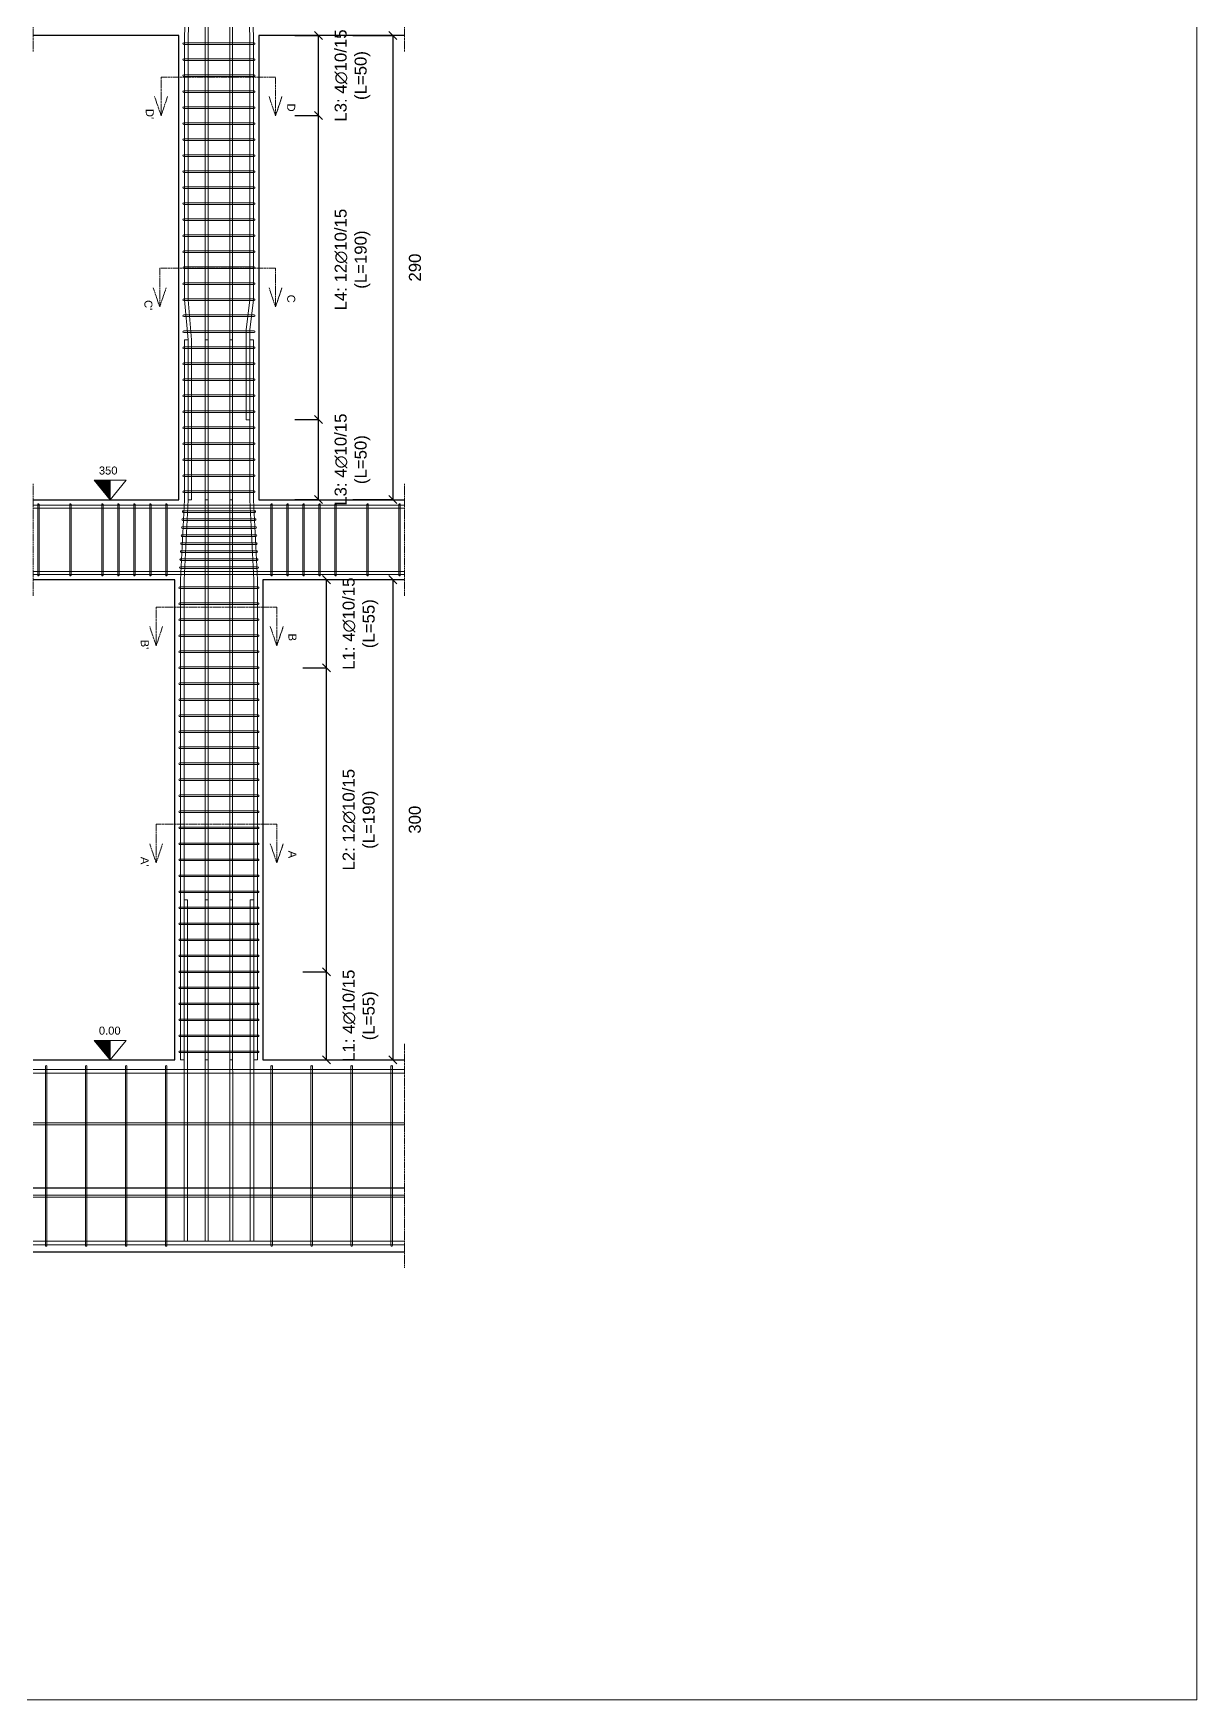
# Model space of a CAD drawing. Header units: millimetres. Extents: x -455371 to 117772, y -78417 to 116564.
# Drawn here: x -410993 to -403722, y 47891 to 58303 of the extents above; entities that cross this region are included whole.
import ezdxf

# ---------------------------------------------------------------- set-up
doc = ezdxf.new("R2010")
doc.units = ezdxf.units.MM
doc.linetypes.add('ACAD_ISO02W100', pattern=[15, 12, -3])
doc.layers.get('0').update_dxf_attribs({"color": 255})
for name, color, linetype, lineweight in [('armature', 5, 'Continuous', 18), ('Cls', 7, 'Continuous', 25), ('quote', 5, 'Continuous', 15), ('Scritte', 7, 'Continuous', 15), ('staffe', 10, 'Continuous', 15), ('tratteggio 1 a 50', 230, 'ACAD_ISO02W100', 15)]:
    doc.layers.add(name, color=color, linetype=linetype, lineweight=lineweight)
doc.layers.add('RETINI', color=253, linetype='Continuous')
doc.styles.get("Standard").update_dxf_attribs({"font": 'arial.ttf'})
doc.dimstyles.new('scala1 a 50', dxfattribs={"dimtxt": 75, "dimasz": 50, "dimexe": 0.18, "dimexo": 250, "dimgap": 100, "dimtad": 2, "dimdec": 0, "dimlfac": 0.1, "dimzin": 0, "dimdsep": 46, "dimtxsty": 'Standard', "dimblk": 'OBLIQUE', "dimcen": -100, "dimadec": 0, "dimazin": 0, "dimtfac": 1, "dimtdec": 0, "dimtofl": 0, "dimtmove": 0, "dimatfit": 3, "dimfxl": 250, "dimfxlon": 1, "dimtolj": 1, "dimtzin": 0, "dimarcsym": 0})

# ---------------------------------------------------------------- blocks, each defined once
blk = doc.blocks.new('*U2580')
at = {"layer": 'staffe'}
blk.add_lwpolyline([(-245, -5), (245, -5, 1), (245, 5), (-245, 5, 1)], format="xyb", close=True, dxfattribs=at)
blk = doc.blocks.new('*U2581')
at = {"layer": 'armature', "color": 0, "linetype": 'ByBlock', "lineweight": -2, "transparency": 16777216}
for p in [(0, 2900), (0, 2800), (0, 2700), (0, 2600), (0, 2500), (0, 2400), (0, 2300), (0, 2200), (0, 2100), (0, 2000), (0, 1900), (0, 1800), (0, 1700), (0, 1600), (0, 1500), (0, 1400), (0, 1300), (0, 1200), (0, 1100), (0, 1000), (0, 900), (0, 800), (0, 700), (0, 600), (0, 500), (0, 400), (0, 300), (0, 200), (0, 100), (0, 0)]:
    blk.add_blockref('*U2580', p, dxfattribs=at)
blk = doc.blocks.new('*U2611')
at = {"layer": 'staffe'}
blk.add_lwpolyline([(220, -5), (-220, -5, -1), (-220, 5), (220, 5, -1)], format="xyb", close=True, dxfattribs=at)
blk = doc.blocks.new('*U2612')
at = {"layer": 'armature', "color": 0, "linetype": 'ByBlock', "lineweight": -2, "transparency": 16777216}
for p in [(0, 2800), (0, 2700), (0, 2600), (0, 2500), (0, 2400), (0, 2300), (0, 2200), (0, 2100), (0, 2000), (0, 1900), (0, 1800), (0, 1700), (0, 1600), (0, 1500), (0, 1400), (0, 1300), (0, 1200), (0, 1100), (0, 1000), (0, 900), (0, 800), (0, 700), (0, 600), (0, 500), (0, 400), (0, 300), (0, 200), (0, 100), (0, 0)]:
    blk.add_blockref('*U2611', p, dxfattribs=at)
blk = doc.blocks.new('*U2585')
at = {"layer": 'staffe'}
blk.add_lwpolyline([(-5, -560), (-5, 560, -1), (5, 560), (5, -560, -1)], format="xyb", close=True, dxfattribs=at)
blk = doc.blocks.new('*U2582')
at = {"layer": 'armature', "color": 0, "linetype": 'ByBlock', "lineweight": -2, "transparency": 16777216}
for p in [(0, 0), (250, 0), (500, 0), (750, 0)]:
    blk.add_blockref('*U2585', p, dxfattribs=at)
blk = doc.blocks.new('*U2583')
at = {"layer": 'staffe'}
blk.add_lwpolyline([(-5, -560), (-5, 560, -1), (5, 560), (5, -560, -1)], format="xyb", close=True, dxfattribs=at)
blk = doc.blocks.new('*U2584')
at = {"layer": 'armature', "color": 0, "linetype": 'ByBlock', "lineweight": -2, "transparency": 16777216}
for p in [(0, 0), (250, 0), (500, 0), (750, 0)]:
    blk.add_blockref('*U2583', p, dxfattribs=at)
blk = doc.blocks.new('*U2661')
at = {"layer": 'staffe'}
blk.add_lwpolyline([(-4, -221), (-4, 221)], dxfattribs=at)
blk.add_lwpolyline([(4, 221), (4, -221, -1.019498), (-4, -221)], format="xyb", dxfattribs=at)
blk.add_arc((0, 221), 4, 0, 182.2127, dxfattribs=at)
blk = doc.blocks.new('*U2662')
at = {"layer": 'armature', "color": 0, "linetype": 'ByBlock', "lineweight": -2, "transparency": 16777216}
for p in [(0, 0), (100, 0), (200, 0), (300, 0), (400, 0)]:
    blk.add_blockref('*U2661', p, dxfattribs=at)
blk = doc.blocks.new('*U2663')
at = {"layer": 'staffe'}
blk.add_lwpolyline([(-4, -221), (-4, 221)], dxfattribs=at)
blk.add_lwpolyline([(4, 221), (4, -221, -1.019498), (-4, -221)], format="xyb", dxfattribs=at)
blk.add_arc((0, 221), 4, 0, 182.2127, dxfattribs=at)
blk = doc.blocks.new('*U2664')
at = {"layer": 'armature', "color": 0, "linetype": 'ByBlock', "lineweight": -2, "transparency": 16777216}
for p in [(0, 0), (200, 0)]:
    blk.add_blockref('*U2663', p, dxfattribs=at)
blk = doc.blocks.new('*U2588')
at = {"layer": 'staffe'}
blk.add_lwpolyline([(-4, -221), (-4, 221)], dxfattribs=at)
blk.add_lwpolyline([(4, 221), (4, -221, -1.019498), (-4, -221)], format="xyb", dxfattribs=at)
blk.add_arc((0, 221), 4, 0, 182.2127, dxfattribs=at)
blk = doc.blocks.new('*U2589')
at = {"layer": 'armature', "color": 0, "linetype": 'ByBlock', "lineweight": -2, "transparency": 16777216}
for p in [(0, 0), (100, 0), (200, 0), (300, 0), (400, 0)]:
    blk.add_blockref('*U2588', p, dxfattribs=at)
blk = doc.blocks.new('*U2592')
at = {"layer": 'staffe'}
blk.add_lwpolyline([(-4, -221), (-4, 221)], dxfattribs=at)
blk.add_lwpolyline([(4, 221), (4, -221, -1.019498), (-4, -221)], format="xyb", dxfattribs=at)
blk.add_arc((0, 221), 4, 0, 182.2127, dxfattribs=at)
blk = doc.blocks.new('*U2593')
at = {"layer": 'armature', "color": 0, "linetype": 'ByBlock', "lineweight": -2, "transparency": 16777216}
for p in [(0, 0), (200, 0)]:
    blk.add_blockref('*U2592', p, dxfattribs=at)
blk = doc.blocks.new('_Oblique')
at = {"color": 0, "linetype": 'ByBlock', "lineweight": -2}
blk.add_line((-0.5, -0.5), (0.5, 0.5), dxfattribs=at)
blk = doc.blocks.new('*D2852')
at = {"layer": 'Defpoints', "color": 0, "transparency": 16777216}
for p in [(-409608, 58289), (-409608, 55389), (-408747, 55389)]:
    blk.add_point(p, dxfattribs=at)
at = {"layer": 'quote', "color": 0, "lineweight": -2, "transparency": 16777216}
for p, q in [((-408997, 58289), (-408747, 58289)), ((-408747, 58289), (-408747, 55389)), ((-408997, 55389), (-408747, 55389))]:
    blk.add_line(p, q, dxfattribs=at)
at = {"layer": 'quote', "color": 0, "lineweight": -2, "transparency": 16777216, "xscale": 50, "yscale": 50, "zscale": 50}
for p, rotation in [((-408747, 58289), 90), ((-408747, 55389), 270)]:
    blk.add_blockref('_Oblique', p, dxfattribs=dict(at, rotation=rotation))
at = {"layer": 'quote', "color": 0, "transparency": 16777216, "insert": (-408608, 56839), "char_height": 75, "attachment_point": 5, "rotation": 90}
blk.add_mtext('\\A1;290', dxfattribs=at)
blk = doc.blocks.new('*D2853')
at = {"layer": 'Defpoints', "color": 0, "transparency": 16777216}
for p in [(-409558, 54889), (-409558, 51889), (-408747, 51889)]:
    blk.add_point(p, dxfattribs=at)
at = {"layer": 'quote', "color": 0, "lineweight": -2, "transparency": 16777216}
for p, q in [((-408997, 54889), (-408747, 54889)), ((-408747, 54889), (-408747, 51889)), ((-408997, 51889), (-408747, 51889))]:
    blk.add_line(p, q, dxfattribs=at)
at = {"layer": 'quote', "color": 0, "lineweight": -2, "transparency": 16777216, "xscale": 50, "yscale": 50, "zscale": 50}
for p, rotation in [((-408747, 54889), 90), ((-408747, 51889), 270)]:
    blk.add_blockref('_Oblique', p, dxfattribs=dict(at, rotation=rotation))
at = {"layer": 'quote', "color": 0, "transparency": 16777216, "insert": (-408609, 53389), "char_height": 75, "attachment_point": 5, "rotation": 90}
blk.add_mtext('\\A1;300', dxfattribs=at)
blk = doc.blocks.new('*D2906')
at = {"layer": 'Defpoints', "color": 0, "transparency": 16777216}
for p in [(-409558, 52439), (-409162, 52439), (-409558, 51889)]:
    blk.add_point(p, dxfattribs=at)
at = {"layer": 'quote', "color": 0, "lineweight": -2, "transparency": 16777216}
for p, q in [((-409308, 52439), (-409162, 52439)), ((-409162, 51889), (-409162, 52439)), ((-409308, 51889), (-409162, 51889))]:
    blk.add_line(p, q, dxfattribs=at)
at = {"layer": 'quote', "color": 0, "lineweight": -2, "transparency": 16777216, "xscale": 50, "yscale": 50, "zscale": 50}
for p, rotation in [((-409162, 52439), 90), ((-409162, 51889), 270)]:
    blk.add_blockref('_Oblique', p, dxfattribs=dict(at, rotation=rotation))
at = {"layer": 'quote', "color": 0, "transparency": 16777216, "insert": (-408949, 52164), "char_height": 75, "attachment_point": 5, "rotation": 90}
blk.add_mtext('\\A1;L1: {\\A0;4∅10/15} \\P(L=55)', dxfattribs=at)
blk = doc.blocks.new('*D2907')
at = {"layer": 'Defpoints', "color": 0, "transparency": 16777216}
for p in [(-409558, 54339), (-409162, 54339), (-409558, 52439)]:
    blk.add_point(p, dxfattribs=at)
at = {"layer": 'quote', "color": 0, "lineweight": -2, "transparency": 16777216}
for p, q in [((-409308, 54339), (-409162, 54339)), ((-409162, 52439), (-409162, 54339)), ((-409308, 52439), (-409162, 52439))]:
    blk.add_line(p, q, dxfattribs=at)
at = {"layer": 'quote', "color": 0, "lineweight": -2, "transparency": 16777216, "xscale": 50, "yscale": 50, "zscale": 50}
for p, rotation in [((-409162, 54339), 90), ((-409162, 52439), 270)]:
    blk.add_blockref('_Oblique', p, dxfattribs=dict(at, rotation=rotation))
at = {"layer": 'quote', "color": 0, "transparency": 16777216, "insert": (-408949, 53389), "char_height": 75, "attachment_point": 5, "rotation": 90}
blk.add_mtext('\\A1;L2: {\\A0;12∅10/15} \\P(L=190)', dxfattribs=at)
blk = doc.blocks.new('*D2908')
at = {"layer": 'Defpoints', "color": 0, "transparency": 16777216}
for p in [(-409558, 54889), (-409162, 54889), (-409558, 54339)]:
    blk.add_point(p, dxfattribs=at)
at = {"layer": 'quote', "color": 0, "lineweight": -2, "transparency": 16777216}
for p, q in [((-409308, 54889), (-409162, 54889)), ((-409162, 54339), (-409162, 54889)), ((-409308, 54339), (-409162, 54339))]:
    blk.add_line(p, q, dxfattribs=at)
at = {"layer": 'quote', "color": 0, "lineweight": -2, "transparency": 16777216, "xscale": 50, "yscale": 50, "zscale": 50}
for p, rotation in [((-409162, 54889), 90), ((-409162, 54339), 270)]:
    blk.add_blockref('_Oblique', p, dxfattribs=dict(at, rotation=rotation))
at = {"layer": 'quote', "color": 0, "transparency": 16777216, "insert": (-408949, 54614), "char_height": 75, "attachment_point": 5, "rotation": 90}
blk.add_mtext('\\A1;L1: {\\A0;4∅10/15} \\P(L=55)', dxfattribs=at)
blk = doc.blocks.new('*D2909')
at = {"layer": 'Defpoints', "color": 0, "transparency": 16777216}
for p in [(-409608, 55889), (-409212, 55889), (-409608, 55389)]:
    blk.add_point(p, dxfattribs=at)
at = {"layer": 'quote', "color": 0, "lineweight": -2, "transparency": 16777216}
for p, q in [((-409358, 55889), (-409212, 55889)), ((-409212, 55389), (-409212, 55889)), ((-409358, 55389), (-409212, 55389))]:
    blk.add_line(p, q, dxfattribs=at)
at = {"layer": 'quote', "color": 0, "lineweight": -2, "transparency": 16777216, "xscale": 50, "yscale": 50, "zscale": 50}
for p, rotation in [((-409212, 55889), 90), ((-409212, 55389), 270)]:
    blk.add_blockref('_Oblique', p, dxfattribs=dict(at, rotation=rotation))
at = {"layer": 'quote', "color": 0, "transparency": 16777216, "insert": (-408999, 55639), "char_height": 75, "attachment_point": 5, "rotation": 90}
blk.add_mtext('\\A1;L3: {\\A0;4∅10/15} \\P(L=50)', dxfattribs=at)
blk = doc.blocks.new('*D2910')
at = {"layer": 'Defpoints', "color": 0, "transparency": 16777216}
for p in [(-409608, 57789), (-409212, 57789), (-409608, 55889)]:
    blk.add_point(p, dxfattribs=at)
at = {"layer": 'quote', "color": 0, "lineweight": -2, "transparency": 16777216}
for p, q in [((-409358, 57789), (-409212, 57789)), ((-409212, 55889), (-409212, 57789)), ((-409358, 55889), (-409212, 55889))]:
    blk.add_line(p, q, dxfattribs=at)
at = {"layer": 'quote', "color": 0, "lineweight": -2, "transparency": 16777216, "xscale": 50, "yscale": 50, "zscale": 50}
for p, rotation in [((-409212, 57789), 90), ((-409212, 55889), 270)]:
    blk.add_blockref('_Oblique', p, dxfattribs=dict(at, rotation=rotation))
at = {"layer": 'quote', "color": 0, "transparency": 16777216, "insert": (-408999, 56889), "char_height": 75, "attachment_point": 5, "rotation": 90}
blk.add_mtext('\\A1;L4: {\\A0;12∅10/15} \\P(L=190)', dxfattribs=at)
blk = doc.blocks.new('*D2911')
at = {"layer": 'Defpoints', "color": 0, "transparency": 16777216}
for p in [(-409608, 58289), (-409212, 58289), (-409608, 57789)]:
    blk.add_point(p, dxfattribs=at)
at = {"layer": 'quote', "color": 0, "lineweight": -2, "transparency": 16777216}
for p, q in [((-409358, 58289), (-409212, 58289)), ((-409212, 57789), (-409212, 58289)), ((-409358, 57789), (-409212, 57789))]:
    blk.add_line(p, q, dxfattribs=at)
at = {"layer": 'quote', "color": 0, "lineweight": -2, "transparency": 16777216, "xscale": 50, "yscale": 50, "zscale": 50}
for p, rotation in [((-409212, 58289), 90), ((-409212, 57789), 270)]:
    blk.add_blockref('_Oblique', p, dxfattribs=dict(at, rotation=rotation))
at = {"layer": 'quote', "color": 0, "transparency": 16777216, "insert": (-408999, 58039), "char_height": 75, "attachment_point": 5, "rotation": 90}
blk.add_mtext('\\A1;L3: {\\A0;4∅10/15} \\P(L=50)', dxfattribs=at)

msp = doc.modelspace()

# ---------------------------------------------------------------- hatches: boundary and pattern name
at = {"layer": 'RETINI'}
h = msp.add_hatch(color=256, dxfattribs=at)
h.dxf.hatch_style = 1
h.paths.add_polyline_path([(-410613, 55509.9), (-410513, 55388.5), (-410513, 55509.9)])
h = msp.add_hatch(color=256, dxfattribs=at)
h.dxf.hatch_style = 1
h.paths.add_polyline_path([(-410613, 52009.9), (-410513, 51888.5), (-410513, 52009.9)])

# ---------------------------------------------------------------- linework, layer by layer
at = {"layer": 'armature'}
for points in [[(-410004.3, 56388.5), (-410026.3, 56638.5), (-410026.3, 58288.5), (-410001.3, 58788.5), (-410001.3, 59788.5), (-410023.3, 59788.5), (-410023.3, 58788.5), (-410048.3, 58288.5), (-410048.3, 56638.5), (-410026.3, 56388.5), (-410026.3, 55388.5), (-410004.3, 55388.5)], [(-409662.3, 56449.7), (-409640.3, 56638.5), (-409640.3, 58288.5), (-409665.3, 58788.5), (-409665.3, 59788.5), (-409643.3, 59788.5), (-409643.3, 58788.5), (-409618.3, 58288.5), (-409618.3, 56638.5), (-409640.3, 56449.7), (-409640.3, 55888.5), (-409662.3, 55888.5)], [(-410073.3, 54888.5), (-410073.3, 51888.5), (-410051.3, 51888.5), (-410051.3, 54888.5), (-410026.3, 55388.5), (-410026.3, 56388.5), (-410048.3, 56388.5), (-410048.3, 55388.5)], [(-409593.3, 54888.5), (-409593.3, 51888.5), (-409615.3, 51888.5), (-409615.3, 54888.5), (-409640.3, 55388.5), (-409640.3, 56388.5), (-409618.3, 56388.5), (-409618.3, 55388.5)]]:
    msp.add_lwpolyline(points, close=True, dxfattribs=at)
for points in [[(-409901, 55388.5), (-409919, 55388.5), (-409919, 59788.5), (-409901, 59788.5), (-409901, 55388.5)], [(-409747.6, 55388.5), (-409765.6, 55388.5), (-409765.6, 59788.5), (-409747.6, 59788.5), (-409747.6, 55388.5)], [(-409901, 51888.5), (-409919, 51888.5), (-409919, 56388.5), (-409901, 56388.5), (-409901, 51888.5)], [(-409747.6, 51888.5), (-409765.6, 51888.5), (-409765.6, 56388.5), (-409747.6, 56388.5), (-409747.6, 51888.5)], [(-410993.4, 55355.5), (-408672.6, 55355.5)], [(-410993.4, 55335.5), (-408672.6, 55335.5)], [(-410993.4, 54939.5), (-408672.6, 54939.5)], [(-410993.4, 54921.5), (-408672.6, 54921.5)], [(-410051.7, 52888.5), (-410029.7, 52888.5), (-410029.7, 50755.5), (-410051.7, 50755.5), (-410051.7, 52888.5)], [(-409900.3, 50755.5), (-409901, 52888.5), (-409919, 52888.5), (-409919, 50755.5)], [(-409747.4, 50755.5), (-409748, 52888.5), (-409766, 52888.5), (-409766, 50755.5)], [(-409637.3, 52888.5), (-409615.3, 52888.5), (-409615.3, 50755.4), (-409637.3, 50755.4), (-409637.3, 52888.5)], [(-410993.4, 51827.5), (-408672.6, 51827.5)], [(-410993.4, 51805.5), (-408672.6, 51805.5)], [(-410993.4, 51494.5), (-408672.6, 51494.5)], [(-410993.4, 51482.5), (-408672.6, 51482.5)], [(-410993.4, 51043.5), (-408672.6, 51043.5)], [(-410993.4, 51031.5), (-408672.6, 51031.5)], [(-410993.4, 50755.5), (-408672.6, 50755.5)], [(-410993.4, 50733.5), (-408672.6, 50733.5)]]:
    msp.add_lwpolyline(points, dxfattribs=at)
at = {"layer": 'Cls'}
for points in [[(-410993.4, 55388.5), (-410083.3, 55388.5), (-410083.3, 56922.5), (-410083.3, 58288.5), (-410993.4, 58288.5)], [(-408672.6, 58288.5), (-409583.3, 58288.5), (-409583.3, 56922.5), (-409583.3, 55388.5), (-408672.6, 55388.5)], [(-410993.4, 51888.5), (-410108.3, 51888.5), (-410108.3, 54888.5), (-410993.4, 54888.5)], [(-408672.6, 54888.5), (-409558.3, 54888.5), (-409558.3, 51888.5), (-408672.6, 51888.5)], [(-410993.4, 51088.5), (-408672.6, 51088.5)], [(-410993.4, 50688.5), (-408672.6, 50688.5)]]:
    msp.add_lwpolyline(points, dxfattribs=at)
at = {"layer": 'quote'}
msp.add_lwpolyline([(-455370.7, 70223.3), (-403722.5, 70223.3), (-403722.5, 47890.5), (-455370.7, 47890.5)], close=True, dxfattribs=at)
for points in [[(-410513, 55388.5), (-410613, 55509.9), (-410413, 55509.9), (-410513, 55388.5)], [(-410513, 55388.5), (-410513, 55509.9)], [(-410513, 51888.5), (-410613, 52009.9), (-410413, 52009.9), (-410513, 51888.5)], [(-410513, 51888.5), (-410513, 52009.9)]]:
    msp.add_lwpolyline(points, dxfattribs=at)
at = {"layer": 'staffe'}
for points in [[(-410056.8, 55319.6, 1.0019445), (-410056.8, 55309.6), (-409833.3, 55309.6)], [(-409609.8, 55319.6, -1.0019445), (-409609.8, 55309.6), (-409833.3, 55309.6)], [(-409833.3, 55219.6), (-410062, 55219.6, 1), (-410062, 55209.6), (-409833.3, 55209.6)], [(-409833.3, 55269.6), (-410059.5, 55269.6, 1), (-410059.5, 55259.6), (-409833.3, 55259.6)], [(-409833.3, 55269.6), (-409607.1, 55269.6, -1), (-409607.1, 55259.6), (-409833.3, 55259.6)], [(-409833.3, 55219.6), (-409604.6, 55219.6, -1), (-409604.6, 55209.6), (-409833.3, 55209.6)], [(-409833.3, 55119.6), (-410067, 55119.6, 1), (-410067, 55109.6), (-409833.3, 55109.6)], [(-409833.3, 55169.6), (-410064.5, 55169.6, 1), (-410064.5, 55159.6), (-409833.3, 55159.6)], [(-409833.3, 55169.6), (-409602.1, 55169.6, -1), (-409602.1, 55159.6), (-409833.3, 55159.6)], [(-409833.3, 55119.6), (-409599.6, 55119.6, -1), (-409599.6, 55109.6), (-409833.3, 55109.6)], [(-410071.9, 55009.6, -1.0148874), (-410071.9, 55019.6), (-409833.3, 55019.6)], [(-409833.3, 55069.6), (-410069.5, 55069.6, 1), (-410069.5, 55059.6), (-409833.3, 55059.6)], [(-409833.3, 55069.6), (-409597.1, 55069.6, -1), (-409597.1, 55059.6), (-409833.3, 55059.6)], [(-409594.7, 55009.6, 1.0148874), (-409594.7, 55019.6), (-409833.3, 55019.6)], [(-409833.3, 54969.6), (-410074.5, 54969.6, 1), (-410074.5, 54959.6), (-409833.3, 54959.6)], [(-409833.3, 54969.6), (-409592.1, 54969.6, -1), (-409592.1, 54959.6), (-409833.3, 54959.6)]]:
    msp.add_lwpolyline(points, format="xyb", dxfattribs=at)
for points in [[(-410056.8, 55319.6), (-409833.3, 55319.6)], [(-409609.8, 55319.6), (-409833.3, 55319.6)], [(-410071.9, 55009.6), (-409833.3, 55009.6)], [(-409594.7, 55009.6), (-409833.3, 55009.6)]]:
    msp.add_lwpolyline(points, dxfattribs=at)
at = {"layer": 'tratteggio 1 a 50'}
for p, q in [((-409479.7, 58029.7), (-410194.8, 58029.7)), ((-410194.8, 58029.7), (-410194.8, 57787.9)), ((-409479.7, 57787.9), (-409479.7, 58029.7)), ((-410194.8, 57787.9), (-410235.2, 57907.4)), ((-410235.2, 57907.4), (-410235.2, 57907.4)), ((-410154.4, 57907.4), (-410194.8, 57787.9)), ((-410154.4, 57907.4), (-410154.4, 57907.4)), ((-409520.1, 57907.4), (-409520.1, 57907.4)), ((-409520.1, 57907.4), (-409479.7, 57787.9)), ((-409479.7, 56835.3), (-410203.6, 56835.3)), ((-410203.6, 56835.3), (-410203.6, 56593.4)), ((-409479.7, 56593.4), (-409479.7, 56835.3)), ((-410203.6, 56593.4), (-410243.9, 56713)), ((-410243.9, 56713), (-410243.9, 56713)), ((-410163.2, 56713), (-410203.6, 56593.4)), ((-410163.2, 56713), (-410163.2, 56713)), ((-409520.1, 56713), (-409520.1, 56713)), ((-409520.1, 56713), (-409479.7, 56593.4))]:
    msp.add_line(p, q, dxfattribs=at)
for points in [[(-410993.4, 58888.5), (-410993.4, 58188.5)], [(-408672.6, 58888.5), (-408672.6, 58188.5)], [(-410993.4, 55488.5), (-410993.4, 54788.5)], [(-408672.6, 55488.5), (-408672.6, 54788.5)], [(-409512.2, 54595.7), (-409512.2, 54595.7), (-409471.8, 54476.1), (-409471.8, 54717.9), (-410225.7, 54717.9), (-410225.7, 54476.1)], [(-410185.4, 54595.7), (-410185.4, 54595.7), (-410225.7, 54476.1), (-410266.1, 54595.7), (-410266.1, 54595.7)], [(-409512.2, 53238.8), (-409512.2, 53238.8), (-409471.8, 53119.2), (-409471.8, 53361.1), (-410225.7, 53361.1), (-410225.7, 53119.2)], [(-410185.4, 53238.8), (-410185.4, 53238.8), (-410225.7, 53119.2), (-410266.1, 53238.8), (-410266.1, 53238.8)], [(-408672.6, 51988.5), (-408672.6, 50588.5)]]:
    msp.add_lwpolyline(points, dxfattribs=at)
for points in [[(-409479.7, 57787.9), (-409439.4, 57907.4), (-409439.4, 57907.4), (-409439.4, 57907.4)], [(-409479.7, 56593.4), (-409439.4, 56713), (-409439.4, 56713), (-409439.4, 56713)], [(-409471.8, 54476.1), (-409431.4, 54595.7), (-409431.4, 54595.7), (-409431.4, 54595.7)], [(-409471.8, 53119.2), (-409431.4, 53238.8), (-409431.4, 53238.8), (-409431.4, 53238.8)]]:
    msp.add_lwpolyline(points, close=True, dxfattribs=at)

# ---------------------------------------------------------------- block references
at = {"layer": 'armature'}
for name, p in [('*U2612', (-409833.3, 55438.5)), ('*U2589', (-409504.3, 55138.4)), ('*U2593', (-408904.3, 55138.4)), ('*U2581', (-409833.3, 51938.5)), ('*U2582', (-409503.3, 51288.5))]:
    msp.add_blockref(name, p, dxfattribs=at)
at = {"layer": 'armature', "xscale": -1}
for name, p in [('*U2664', (-410761.7, 55138.4)), ('*U2662', (-410161.7, 55138.4)), ('*U2584', (-410163.3, 51288.5))]:
    msp.add_blockref(name, p, dxfattribs=at)

# ---------------------------------------------------------------- texts
at = {"layer": 'Cls'}
for s, p in [("D'", (-410290.5, 57830.6)), ("C'", (-410299.3, 56636.1))]:
    msp.add_text(s, height=50, rotation=270, dxfattribs=at).set_placement(p)
at = {"layer": 'Scritte', "char_height": 50, "attachment_point": 1, "rotation": 270}
for s, insert in [('D', (-409356.7, 57864)), ('C', (-409356.7, 56669.5)), ("B'", (-410271.5, 54513.7)), ('B', (-409348.8, 54552.2)), ("A'", (-410271.5, 53156.8)), ('A', (-409348.8, 53195.3))]:
    msp.add_mtext_dynamic_manual_height_columns(s, width=371.945, gutter_width=12.5, heights=[0], dxfattribs=dict(at, insert=insert))
at = {"layer": 'Scritte', "char_height": 50, "attachment_point": 1}
for s, insert in [('350', (-410583.7, 55596.1)), ('0.00', (-410583.7, 52096.1))]:
    msp.add_mtext_dynamic_manual_height_columns(s, width=147.198, gutter_width=12.5, heights=[0], dxfattribs=dict(at, insert=insert))

# ---------------------------------------------------------------- dimensions: what is measured, and where the dimension line sits
at = {"layer": 'quote'}
for base, p1, p2, text, picture, middle in [((-409212.4, 58288.5), (-409608.3, 57788.5), (-409608.3, 58288.5), 'L3: {\\A0;4∅10/15} \\P(L=<>)', '*D2911', (-409212.4, 58038.5)), ((-409212.4, 57788.5), (-409608.3, 55888.5), (-409608.3, 57788.5), 'L4: {\\A0;12∅10/15} \\P(L=<>)', '*D2910', (-409212.4, 56888.5)), ((-409212.4, 55888.5), (-409608.3, 55388.5), (-409608.3, 55888.5), 'L3: {\\A0;4∅10/15} \\P(L=<>)', '*D2909', (-409212.4, 55638.5)), ((-409162.4, 54888.5), (-409558.3, 54338.5), (-409558.3, 54888.5), 'L1: {\\A0;4∅10/15} \\P(L=<>)', '*D2908', (-409162.4, 54613.5)), ((-409162.4, 54338.5), (-409558.3, 52438.5), (-409558.3, 54338.5), 'L2: {\\A0;12∅10/15} \\P(L=<>)', '*D2907', (-409162.4, 53388.5)), ((-409162.4, 52438.5), (-409558.3, 51888.5), (-409558.3, 52438.5), 'L1: {\\A0;4∅10/15} \\P(L=<>)', '*D2906', (-409162.4, 52163.5))]:
    dim = msp.add_linear_dim(base=base, p1=p1, p2=p2, angle=90, text=text, dimstyle='scala1 a 50', dxfattribs=at)
    dim.commit()
    dim.dimension.update_dxf_attribs({"geometry": picture, "text_midpoint": middle, "dimtype": 161})
for base, p1, p2, picture, middle in [((-408746.8, 55388.5), (-409608.3, 58288.5), (-409608.3, 55388.5), '*D2852', (-408608.5, 56838.5)), ((-408747.3, 51888.5), (-409558.3, 54888.5), (-409558.3, 51888.5), '*D2853', (-408608.9, 53388.5))]:
    dim = msp.add_linear_dim(base=base, p1=p1, p2=p2, angle=90, dimstyle='scala1 a 50', dxfattribs=at)
    dim.commit()
    dim.dimension.update_dxf_attribs({"geometry": picture, "text_midpoint": middle})

doc.saveas('drawing.dxf')
